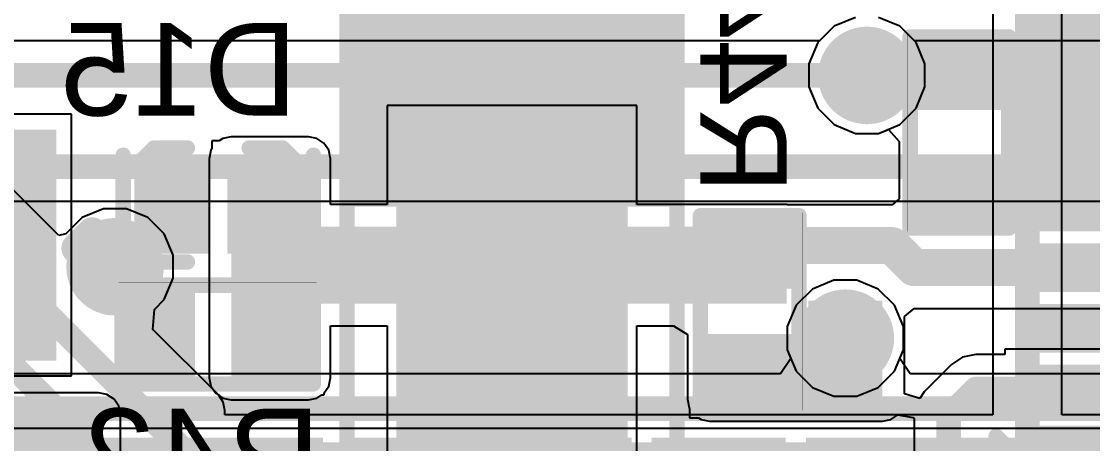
# Model space of a CAD drawing. Header units: inches. Extents: x 90 to 149.8, y 48.7 to 115.2.
# Drawn here: x 114.27 to 123.09, y 66.06 to 69.53 of the extents above; entities that cross this region are included whole.
import ezdxf

# ---------------------------------------------------------------- set-up
doc = ezdxf.new("R2010")
doc.units = ezdxf.units.IN
for name, color, linetype in [('Bottom Layer', 5, 'Continuous'), ('Bottom Overlay', 54, 'Continuous'), ('Bottom Paste', 16, 'Continuous'), ('Bottom Solder', 6, 'Continuous'), ('Layer 1', 16, 'Continuous'), ('Layer 2', 76, 'Continuous'), ('Top Layer', 1, 'Continuous'), ('Top Solder', 216, 'Continuous'), ('Via Holes', 16, 'Continuous')]:
    doc.layers.add(name, color=color, linetype=linetype)
doc.styles.add('Arial', font='', dxfattribs={"height": 0.2})
doc.styles.get('Arial').set_extended_font_data('Arial')

msp = doc.modelspace()

# ---------------------------------------------------------------- hatches: boundary and pattern name
at = {"layer": 'Bottom Layer'}
for points in [[(122.5042, 67.8434), (124.0028, 67.8434), (124.0028, 69.8246), (122.5042, 69.8246)], [(121.6787, 69.3166), (122.3137, 69.3166), (122.3137, 68.8594), (121.6787, 68.8594)], [(119.1632, 68.6616), (119.1632, 66.1616), (117.4632, 66.1616), (117.4632, 68.6616)], [(114.5101, 68.591), (114.5101, 66.791), (112.5101, 66.791), (112.5101, 68.591)], [(115.37, 68.3712), (115.77, 68.3712), (115.77, 67.6712), (115.37, 67.6712)], [(116.0018, 66.5988), (116.6368, 66.5988), (116.6368, 68.4022), (116.0018, 68.4022)], [(116.02, 68.3712), (116.42, 68.3712), (116.42, 67.6712), (116.02, 67.6712)], [(121.6787, 68.3768), (122.3137, 68.3768), (122.3137, 67.9196), (121.6787, 67.9196)], [(121.9962, 67.9196), (124.0028, 67.9196), (124.0028, 68.3768), (121.9962, 68.3768)], [(122.5474, 68.1552), (123.9974, 68.1552), (123.9974, 67.8552), (122.5474, 67.8552)], [(116.0018, 67.2084), (120.5738, 67.2084), (120.5738, 67.8434), (116.0018, 67.8434)], [(120.5865, 67.3862), (119.9515, 67.3862), (119.9515, 67.8434), (120.5865, 67.8434)], [(122.5474, 67.6552), (123.9974, 67.6552), (123.9974, 67.3552), (122.5474, 67.3552)], [(115.6492, 67.2719), (115.6492, 66.6369), (115.192, 66.6369), (115.192, 67.2719)], [(116.589, 67.2719), (116.589, 66.6369), (116.1318, 66.6369), (116.1318, 67.2719)], [(120.7516, 66.9544), (121.3612, 66.9544), (121.3612, 67.2338), (120.7516, 67.2338)], [(122.5474, 67.1552), (123.9974, 67.1552), (123.9974, 66.8552), (122.5474, 66.8552)], [(119.9388, 66.421), (121.3612, 66.421), (121.3612, 66.9544), (119.9388, 66.9544)], [(120.5865, 66.4464), (119.9515, 66.4464), (119.9515, 66.9036), (120.5865, 66.9036)], [(122.5474, 66.6552), (123.9974, 66.6552), (123.9974, 66.3552), (122.5474, 66.3552)], [(111.7346, 64.2112), (114.9096, 64.2112), (114.9096, 66.294), (111.7346, 66.294)], [(122.5474, 66.1552), (123.9974, 66.1552), (123.9974, 65.8552), (122.5474, 65.8552)]]:
    msp.add_hatch(color=5, dxfattribs=at).paths.add_polyline_path(points)
h = msp.add_hatch(color=5, dxfattribs=at)
edge = h.paths.add_edge_path()
edge.add_arc((121.2342, 69.088), 0.3, 0, 360)
h = msp.add_hatch(color=5, dxfattribs=at)
edge = h.paths.add_edge_path()
edge.add_arc((115.0457, 67.5124), 0.3, 0, 360)
h = msp.add_hatch(color=5, dxfattribs=at)
edge = h.paths.add_edge_path()
edge.add_arc((121.0564, 66.9242), 0.3, 0, 360)
at = {"layer": 'Bottom Overlay'}
for points in [[(122.5992, 68.8091), (123.7662, 68.8091), (123.7662, 71.6526), (122.5992, 71.6526)], [(116.8913, 69.8566), (116.8913, 68.6896), (119.7349, 68.6896), (119.7349, 69.8566)], [(116.8913, 68.7116), (116.8913, 68.0076), (117.3892, 68.0076), (117.3892, 68.7116)], [(119.2372, 68.7116), (119.2372, 68.0076), (119.7351, 68.0076), (119.7351, 68.7116)]]:
    msp.add_hatch(color=54, dxfattribs=at).paths.add_polyline_path(points)
at = {"layer": 'Bottom Paste'}
for points in [[(121.6787, 69.3166), (122.3137, 69.3166), (122.3137, 68.8594), (121.6787, 68.8594)], [(119.1632, 68.6616), (119.1632, 66.1616), (117.4632, 66.1616), (117.4632, 68.6616)], [(114.5101, 68.591), (114.5101, 66.791), (112.5101, 66.791), (112.5101, 68.591)], [(115.37, 68.3712), (115.77, 68.3712), (115.77, 67.6712), (115.37, 67.6712)], [(116.02, 68.3712), (116.42, 68.3712), (116.42, 67.6712), (116.02, 67.6712)], [(121.6787, 68.3768), (122.3137, 68.3768), (122.3137, 67.9196), (121.6787, 67.9196)], [(122.5474, 68.1552), (123.9974, 68.1552), (123.9974, 67.8552), (122.5474, 67.8552)], [(120.5865, 67.3862), (119.9515, 67.3862), (119.9515, 67.8434), (120.5865, 67.8434)], [(122.5474, 67.6552), (123.9974, 67.6552), (123.9974, 67.3552), (122.5474, 67.3552)], [(115.6492, 67.2719), (115.6492, 66.6369), (115.192, 66.6369), (115.192, 67.2719)], [(116.589, 67.2719), (116.589, 66.6369), (116.1318, 66.6369), (116.1318, 67.2719)], [(122.5474, 67.1552), (123.9974, 67.1552), (123.9974, 66.8552), (122.5474, 66.8552)], [(120.5865, 66.4464), (119.9515, 66.4464), (119.9515, 66.9036), (120.5865, 66.9036)], [(122.5474, 66.6552), (123.9974, 66.6552), (123.9974, 66.3552), (122.5474, 66.3552)], [(122.5474, 66.1552), (123.9974, 66.1552), (123.9974, 65.8552), (122.5474, 65.8552)]]:
    msp.add_hatch(color=16, dxfattribs=at).paths.add_polyline_path(points)
at = {"layer": 'Bottom Solder'}
h = msp.add_hatch(color=6, dxfattribs=at)
edge = h.paths.add_edge_path()
edge.add_arc((121.2342, 69.088), 0.4016, 0, 360)
for points in [[(121.6237, 69.3716), (122.3687, 69.3716), (122.3687, 68.8044), (121.6237, 68.8044)], [(119.2648, 68.7632), (119.2648, 66.06), (117.3616, 66.06), (117.3616, 68.7632)], [(114.5609, 68.6418), (114.5609, 66.7402), (112.4593, 66.7402), (112.4593, 68.6418)], [(115.3192, 68.422), (115.8208, 68.422), (115.8208, 67.6204), (115.3192, 67.6204)], [(115.9692, 68.422), (116.4708, 68.422), (116.4708, 67.6204), (115.9692, 67.6204)], [(121.6237, 68.4318), (122.3687, 68.4318), (122.3687, 67.8646), (121.6237, 67.8646)], [(122.4974, 68.2052), (124.0474, 68.2052), (124.0474, 67.8052), (122.4974, 67.8052)], [(120.6415, 67.3312), (119.8965, 67.3312), (119.8965, 67.8984), (120.6415, 67.8984)], [(122.4974, 67.7052), (124.0474, 67.7052), (124.0474, 67.3052), (122.4974, 67.3052)], [(115.7042, 67.3269), (115.7042, 66.5819), (115.137, 66.5819), (115.137, 67.3269)], [(116.644, 67.3269), (116.644, 66.5819), (116.0768, 66.5819), (116.0768, 67.3269)], [(122.4974, 67.2052), (124.0474, 67.2052), (124.0474, 66.8052), (122.4974, 66.8052)], [(120.6415, 66.3914), (119.8965, 66.3914), (119.8965, 66.9586), (120.6415, 66.9586)], [(122.4974, 66.7052), (124.0474, 66.7052), (124.0474, 66.3052), (122.4974, 66.3052)], [(122.4974, 66.2052), (124.0474, 66.2052), (124.0474, 65.8052), (122.4974, 65.8052)], [(114.5609, 66.1018), (114.5609, 64.2002), (112.4593, 64.2002), (112.4593, 66.1018)]]:
    msp.add_hatch(color=6, dxfattribs=at).paths.add_polyline_path(points)
h = msp.add_hatch(color=6, dxfattribs=at)
edge = h.paths.add_edge_path()
edge.add_arc((115.0457, 67.5124), 0.4016, 0, 360)
h = msp.add_hatch(color=6, dxfattribs=at)
edge = h.paths.add_edge_path()
edge.add_arc((121.0564, 66.9242), 0.4016, 0, 360)
at = {"layer": 'Layer 1'}
h = msp.add_hatch(color=16, dxfattribs=at)
edge = h.paths.add_edge_path()
edge.add_arc((121.2342, 69.088), 0.3, 0, 360)
h = msp.add_hatch(color=16, dxfattribs=at)
edge = h.paths.add_edge_path()
edge.add_arc((115.0457, 67.5124), 0.3, 0, 360)
h = msp.add_hatch(color=16, dxfattribs=at)
edge = h.paths.add_edge_path()
edge.add_arc((121.0564, 66.9242), 0.3, 0, 360)
at = {"layer": 'Layer 2'}
h = msp.add_hatch(color=76, dxfattribs=at)
edge = h.paths.add_edge_path()
edge.add_arc((121.2342, 69.088), 0.3, 0, 360)
h = msp.add_hatch(color=76, dxfattribs=at)
edge = h.paths.add_edge_path()
edge.add_arc((115.0457, 67.5124), 0.3, 0, 360)
h = msp.add_hatch(color=76, dxfattribs=at)
edge = h.paths.add_edge_path()
edge.add_arc((121.0564, 66.9242), 0.3, 0, 360)
at = {"layer": 'Top Layer'}
h = msp.add_hatch(color=1, dxfattribs=at)
edge = h.paths.add_edge_path()
edge.add_arc((121.2342, 69.088), 0.3, 0, 360)
h = msp.add_hatch(color=1, dxfattribs=at)
edge = h.paths.add_edge_path()
edge.add_arc((115.0457, 67.5124), 0.3, 0, 360)
h = msp.add_hatch(color=1, dxfattribs=at)
edge = h.paths.add_edge_path()
edge.add_arc((121.0564, 66.9242), 0.3, 0, 360)
at = {"layer": 'Top Solder'}
h = msp.add_hatch(color=216, dxfattribs=at)
edge = h.paths.add_edge_path()
edge.add_arc((121.2342, 69.088), 0.4016, 0, 360)
h = msp.add_hatch(color=216, dxfattribs=at)
edge = h.paths.add_edge_path()
edge.add_arc((115.0457, 67.5124), 0.4016, 0, 360)
h = msp.add_hatch(color=216, dxfattribs=at)
edge = h.paths.add_edge_path()
edge.add_arc((121.0564, 66.9242), 0.4016, 0, 360)
for points in [[(114.3834, 64.4016), (114.3834, 66.1048), (115.4866, 66.1048), (115.4866, 64.4016)], [(115.6534, 64.4016), (115.6534, 66.1048), (116.7566, 66.1048), (116.7566, 64.4016)], [(116.9234, 64.4016), (116.9234, 66.1048), (118.0266, 66.1048), (118.0266, 64.4016)], [(118.1934, 64.4016), (118.1934, 66.1048), (119.2966, 66.1048), (119.2966, 64.4016)], [(119.4634, 64.4016), (119.4634, 66.1048), (120.5666, 66.1048), (120.5666, 64.4016)], [(120.7334, 64.4016), (120.7334, 66.1048), (121.8366, 66.1048), (121.8366, 64.4016)], [(122.0034, 64.4016), (122.0034, 66.1048), (123.1066, 66.1048), (123.1066, 64.4016)]]:
    msp.add_hatch(color=216, dxfattribs=at).paths.add_polyline_path(points)
at = {"layer": 'Via Holes'}
h = msp.add_hatch(color=7, dxfattribs=at)
edge = h.paths.add_edge_path()
edge.add_arc((121.2342, 69.088), 0.15, 0, 360)
h = msp.add_hatch(color=7, dxfattribs=at)
edge = h.paths.add_edge_path()
edge.add_arc((115.0457, 67.5124), 0.15, 0, 360)
h = msp.add_hatch(color=7, dxfattribs=at)
edge = h.paths.add_edge_path()
edge.add_arc((121.0564, 66.9242), 0.15, 0, 360)

# ---------------------------------------------------------------- linework, layer by layer
at = {"layer": 'Bottom Layer'}
for p, q in [((120.9635, 69.4931), (120.8291, 69.3587)), ((121.1392, 69.5658), (120.9635, 69.4931)), ((120.8291, 69.3587), (120.7564, 69.183)), ((120.7564, 69.183), (120.7564, 68.993)), ((120.7564, 68.993), (120.8291, 68.8173)), ((119.341, 68.8394), (117.2854, 68.8394)), ((117.2854, 68.8394), (117.2854, 68.0247)), ((119.341, 68.0247), (119.341, 68.8394)), ((120.8291, 68.8173), (120.9635, 68.6829)), ((114.6879, 68.7688), (112.3323, 68.7688)), ((114.6879, 66.6132), (114.6879, 68.7688)), ((120.9635, 68.6829), (121.1392, 68.6102)), ((121.1392, 68.6102), (121.3292, 68.6102)), ((121.3292, 68.6102), (121.4109, 68.644)), ((121.4109, 68.644), (121.5009, 68.5438)), ((115.9015, 68.549), (115.8422, 68.549)), ((115.8422, 68.549), (115.8422, 68.4834)), ((115.9324, 68.5697), (115.9015, 68.549)), ((116.0018, 68.5835), (115.9324, 68.5697)), ((116.6368, 68.5835), (116.0018, 68.5835)), ((116.7062, 68.5697), (116.6368, 68.5835)), ((116.765, 68.5304), (116.7062, 68.5697)), ((116.8043, 68.4716), (116.765, 68.5304)), ((121.5009, 68.5438), (121.5009, 68.0716)), ((115.8343, 68.4716), (115.8205, 68.4022)), ((115.8422, 68.4834), (115.8343, 68.4716)), ((116.8181, 68.4022), (116.8043, 68.4716)), ((115.8205, 68.4022), (115.8205, 67.8434)), ((116.8181, 68.0247), (116.8181, 68.4022)), ((121.5009, 68.0716), (121.4419, 68.0232)), ((117.2854, 68.0247), (116.8181, 68.0247)), ((120.5738, 68.0247), (119.341, 68.0247)), ((120.5814, 68.0232), (120.5738, 68.0247)), ((121.4419, 68.0232), (120.5814, 68.0232)), ((115.8205, 67.8434), (115.8205, 66.5988)), ((121.5425, 67.1023), (121.6232, 67.1685)), ((121.5425, 66.4668), (121.5425, 67.1023)), ((121.6232, 67.1685), (123.2724, 67.1685)), ((116.8181, 66.5988), (116.8181, 67.0271)), ((116.8181, 67.0271), (117.2854, 67.0271)), ((117.2854, 67.0271), (117.2854, 65.9838)), ((119.341, 65.9838), (119.341, 67.0271)), ((119.341, 67.0271), (119.6425, 67.0271)), ((119.6425, 67.0271), (119.7575, 66.9544)), ((119.7575, 66.9544), (119.7575, 66.421)), ((124.1752, 66.833), (122.3696, 66.833)), ((122.3696, 66.833), (122.3696, 66.7901)), ((122.0222, 66.7684), (121.9298, 66.7066)), ((122.1312, 66.7901), (122.0222, 66.7684)), ((122.3696, 66.7901), (122.1312, 66.7901)), ((122.1312, 66.7901), (122.1312, 66.7901)), ((121.9298, 66.7066), (121.7059, 66.4827)), ((121.9298, 66.7066), (121.9298, 66.7066)), ((112.3323, 66.6132), (114.6879, 66.6132)), ((115.8205, 66.5988), (115.8343, 66.5294)), ((116.8043, 66.5294), (116.8181, 66.5988)), ((115.8343, 66.5294), (115.8736, 66.4706)), ((116.7668, 66.4734), (116.8043, 66.5294)), ((121.7059, 66.4827), (121.6695, 66.4283)), ((114.9096, 66.4753), (111.7346, 66.4753)), ((114.979, 66.4615), (114.9096, 66.4753)), ((115.0378, 66.4222), (114.979, 66.4615)), ((115.0771, 66.3634), (115.0378, 66.4222)), ((115.8736, 66.4706), (115.9324, 66.4313)), ((115.9324, 66.4313), (116.0018, 66.4175)), ((116.0018, 66.4175), (116.6368, 66.4175)), ((116.6368, 66.4175), (116.7062, 66.4313)), ((116.7062, 66.4313), (116.7478, 66.4591)), ((116.7478, 66.4591), (116.7668, 66.4591)), ((116.7668, 66.4591), (116.7668, 66.4734)), ((119.7575, 66.421), (119.7713, 66.3516)), ((121.6695, 66.4283), (121.5425, 66.4668)), ((115.0909, 66.294), (115.0771, 66.3634)), ((119.7713, 66.3516), (119.7737, 66.3481)), ((119.7737, 66.3481), (119.7737, 66.2686)), ((115.0909, 65.3323), (115.0909, 66.294)), ((119.7737, 66.2686), (119.8469, 66.2686)), ((119.8469, 66.2686), (119.8694, 66.2535)), ((119.8694, 66.2535), (119.9388, 66.2397)), ((119.9388, 66.2397), (121.3612, 66.2397)), ((121.3612, 66.2397), (121.4306, 66.2535)), ((121.4306, 66.2535), (121.4894, 66.2928)), ((121.4894, 66.2928), (121.6108, 66.2714)), ((121.6108, 66.2714), (121.6224, 66.2633)), ((121.6224, 66.2633), (121.6224, 65.7479))]:
    msp.add_line(p, q, dxfattribs=at)
for points, const_width in [([(121.2342, 69.088), (121.9962, 69.088)], 0.3048), ([(120.269, 67.5052), (120.4296, 67.6658)], 0.3048), ([(120.4296, 67.6865), (121.4419, 67.6865)], 0.3048), ([(120.4296, 67.6658), (120.4296, 67.6865)], 0.3048), ([(121.4419, 67.6865), (121.6232, 67.5052)], 0.3048), ([(118.3132, 67.4116), (118.4068, 67.5052)], 0.3048), ([(118.4068, 67.5052), (120.269, 67.5052)], 0.3048), ([(121.6232, 67.5052), (123.2724, 67.5052)], 0.3048), ([(121.9073, 66.2813), (122.1312, 66.5052)], 0.2032), ([(122.1312, 66.5052), (123.2724, 66.5052)], 0.2032), ([(121.9073, 65.2526), (121.9073, 66.2813)], 0.2032)]:
    msp.add_lwpolyline(points, dxfattribs=dict(at, const_width=const_width))
for points, const_width in [([(121.158, 69.088, 1), (121.3104, 69.088, 1)], 0.1524), ([(121.92, 69.088, 1), (122.0724, 69.088, 1)], 0.1524), ([(120.3534, 67.6865, 1), (120.5058, 67.6865, 1)], 0.1524), ([(120.3534, 67.6865, 1), (120.5058, 67.6865, 1)], 0.1524), ([(120.3534, 67.6658, 1), (120.5058, 67.6658, 1)], 0.1524), ([(120.3534, 67.6658, 1), (120.5058, 67.6658, 1)], 0.1524), ([(121.3657, 67.6865, 1), (121.5181, 67.6865, 1)], 0.1524), ([(121.3657, 67.6865, 1), (121.5181, 67.6865, 1)], 0.1524), ([(118.3306, 67.5052, 1), (118.483, 67.5052, 1)], 0.1524), ([(118.3306, 67.5052, 1), (118.483, 67.5052, 1)], 0.1524), ([(120.1928, 67.5052, 1), (120.3452, 67.5052, 1)], 0.1524), ([(120.1928, 67.5052, 1), (120.3452, 67.5052, 1)], 0.1524), ([(121.547, 67.5052, 1), (121.6994, 67.5052, 1)], 0.1524), ([(121.547, 67.5052, 1), (121.6994, 67.5052, 1)], 0.1524), ([(118.237, 67.4116, 1), (118.3894, 67.4116, 1)], 0.1524), ([(122.0804, 66.5052, 1), (122.182, 66.5052, 1)], 0.1016), ([(122.0804, 66.5052, 1), (122.182, 66.5052, 1)], 0.1016), ([(121.8565, 66.2813, 1), (121.9581, 66.2813, 1)], 0.1016), ([(121.8565, 66.2813, 1), (121.9581, 66.2813, 1)], 0.1016)]:
    msp.add_lwpolyline(points, format="xyb", close=True, dxfattribs=dict(at, const_width=const_width))
at = {"layer": 'Bottom Overlay'}
for points, const_width in [([(121.5898, 67.8307), (121.5898, 69.4055)], 0.127), ([(121.5898, 69.4055), (122.4026, 69.4055)], 0.127), ([(121.5644, 67.8053), (121.5644, 69.4309)], 0.00323), ([(122.4026, 67.8307), (122.4026, 69.4055)], 0.127), ([(115.2666, 68.3903), (115.3667, 68.4904)], 0.127), ([(115.3667, 68.4904), (115.641, 68.4904)], 0.127), ([(116.149, 68.4904), (116.4233, 68.4904)], 0.127), ([(116.4233, 68.4904), (116.5233, 68.3903)], 0.127), ([(115.112, 67.6712), (115.112, 68.4312)], 0.127), ([(115.2666, 67.6521), (115.2666, 68.3903)], 0.127), ([(116.5233, 67.6521), (116.5233, 68.3903)], 0.127), ([(116.6779, 67.6712), (116.6779, 68.4312)], 0.127), ([(116.9555, 63.3504), (116.9555, 68.0697)], 0.127), ([(119.6709, 63.3504), (119.6709, 68.0697)], 0.127), ([(119.8626, 67.9323), (120.6754, 67.9323)], 0.127), ([(119.8626, 66.3575), (119.8626, 67.9323)], 0.127), ([(120.6754, 66.3575), (120.6754, 67.9323)], 0.127), ([(114.7307, 67.6656), (114.8577, 67.7926)], 0.254), ([(114.8577, 67.5386), (114.8577, 67.7926)], 0.254), ([(120.7008, 66.3321), (120.7008, 67.9577)], 0.00323), ([(121.5898, 67.8307), (122.4026, 67.8307)], 0.127), ([(114.7307, 67.6656), (114.8577, 67.5386)], 0.254), ([(115.2666, 67.6521), (115.3667, 67.552)], 0.127), ([(116.4233, 67.552), (116.5233, 67.6521)], 0.127), ([(115.3667, 67.552), (115.3966, 67.552)], 0.127), ([(115.3966, 67.552), (115.641, 67.552)], 0.127), ([(116.149, 67.552), (116.3933, 67.552)], 0.127), ([(116.3933, 67.552), (116.4233, 67.552)], 0.127), ([(115.1031, 67.3608), (116.6779, 67.3608)], 0.127), ([(115.1031, 66.548), (115.1031, 67.3608)], 0.127), ([(115.0777, 67.3862), (116.7033, 67.3862)], 0.00323), ([(116.6779, 66.548), (116.6779, 67.3608)], 0.127), ([(115.1031, 66.548), (116.6779, 66.548)], 0.127), ([(119.8626, 66.3575), (120.6754, 66.3575)], 0.127), ([(122.2974, 65.8622), (122.2974, 66.1162)], 0.127), ([(122.2974, 66.1162), (122.4244, 65.9892)], 0.127)]:
    msp.add_lwpolyline(points, dxfattribs=dict(at, const_width=const_width))
for points, const_width in [([(121.558, 69.4055, 1), (121.6215, 69.4055, 1)], 0.0635), ([(121.558, 69.4055, 1), (121.6215, 69.4055, 1)], 0.0635), ([(121.5636, 69.4309, 1), (121.5652, 69.4309, 1)], 0.00161), ([(122.3709, 69.4055, 1), (122.4343, 69.4055, 1)], 0.0635), ([(122.3709, 69.4055, 1), (122.4343, 69.4055, 1)], 0.0635), ([(115.3349, 68.4904, 1), (115.3984, 68.4904, 1)], 0.0635), ([(115.3349, 68.4904, 1), (115.3984, 68.4904, 1)], 0.0635), ([(115.6092, 68.4904, 1), (115.6727, 68.4904, 1)], 0.0635), ([(116.1172, 68.4904, 1), (116.1807, 68.4904, 1)], 0.0635), ([(116.3916, 68.4904, 1), (116.4551, 68.4904, 1)], 0.0635), ([(116.3916, 68.4904, 1), (116.4551, 68.4904, 1)], 0.0635), ([(115.0803, 68.4312, 1), (115.1438, 68.4312, 1)], 0.0635), ([(115.2349, 68.3903, 1), (115.2984, 68.3903, 1)], 0.0635), ([(115.2349, 68.3903, 1), (115.2984, 68.3903, 1)], 0.0635), ([(116.4916, 68.3903, 1), (116.5551, 68.3903, 1)], 0.0635), ([(116.4916, 68.3903, 1), (116.5551, 68.3903, 1)], 0.0635), ([(116.6462, 68.4312, 1), (116.7097, 68.4312, 1)], 0.0635), ([(116.9237, 68.0697, 1), (116.9872, 68.0697, 1)], 0.0635), ([(119.6392, 68.0697, 1), (119.7027, 68.0697, 1)], 0.0635), ([(119.8308, 67.9323, 1), (119.8944, 67.9323, 1)], 0.0635), ([(119.8308, 67.9323, 1), (119.8944, 67.9323, 1)], 0.0635), ([(120.6436, 67.9323, 1), (120.7071, 67.9323, 1)], 0.0635), ([(120.6436, 67.9323, 1), (120.7071, 67.9323, 1)], 0.0635), ([(114.7942, 67.7926, 1), (114.9212, 67.7926, 1)], 0.127), ([(114.7942, 67.7926, 1), (114.9212, 67.7926, 1)], 0.127), ([(120.7, 67.9577, 1), (120.7016, 67.9577, 1)], 0.00161), ([(121.558, 67.8307, 1), (121.6215, 67.8307, 1)], 0.0635), ([(121.558, 67.8307, 1), (121.6215, 67.8307, 1)], 0.0635), ([(122.3709, 67.8307, 1), (122.4343, 67.8307, 1)], 0.0635), ([(122.3709, 67.8307, 1), (122.4343, 67.8307, 1)], 0.0635), ([(121.5636, 67.8053, 1), (121.5652, 67.8053, 1)], 0.00161), ([(114.6672, 67.6656, 1), (114.7942, 67.6656, 1)], 0.127), ([(114.6672, 67.6656, 1), (114.7942, 67.6656, 1)], 0.127), ([(115.0803, 67.6712, 1), (115.1438, 67.6712, 1)], 0.0635), ([(115.2349, 67.6521, 1), (115.2984, 67.6521, 1)], 0.0635), ([(115.2349, 67.6521, 1), (115.2984, 67.6521, 1)], 0.0635), ([(116.4916, 67.6521, 1), (116.5551, 67.6521, 1)], 0.0635), ([(116.4916, 67.6521, 1), (116.5551, 67.6521, 1)], 0.0635), ([(116.6462, 67.6712, 1), (116.7097, 67.6712, 1)], 0.0635), ([(114.7942, 67.5386, 1), (114.9212, 67.5386, 1)], 0.127), ([(114.7942, 67.5386, 1), (114.9212, 67.5386, 1)], 0.127), ([(115.3349, 67.552, 1), (115.3984, 67.552, 1)], 0.0635), ([(115.3349, 67.552, 1), (115.3984, 67.552, 1)], 0.0635), ([(115.3649, 67.552, 1), (115.4284, 67.552, 1)], 0.0635), ([(115.3649, 67.552, 1), (115.4284, 67.552, 1)], 0.0635), ([(115.6092, 67.552, 1), (115.6727, 67.552, 1)], 0.0635), ([(116.1172, 67.552, 1), (116.1807, 67.552, 1)], 0.0635), ([(116.3616, 67.552, 1), (116.4251, 67.552, 1)], 0.0635), ([(116.3616, 67.552, 1), (116.4251, 67.552, 1)], 0.0635), ([(116.3916, 67.552, 1), (116.4551, 67.552, 1)], 0.0635), ([(116.3916, 67.552, 1), (116.4551, 67.552, 1)], 0.0635), ([(115.0714, 67.3608, 1), (115.1349, 67.3608, 1)], 0.0635), ([(115.0714, 67.3608, 1), (115.1349, 67.3608, 1)], 0.0635), ([(115.0769, 67.3862, 1), (115.0786, 67.3862, 1)], 0.00161), ([(116.6462, 67.3608, 1), (116.7097, 67.3608, 1)], 0.0635), ([(116.6462, 67.3608, 1), (116.7097, 67.3608, 1)], 0.0635), ([(116.7025, 67.3862, 1), (116.7042, 67.3862, 1)], 0.00161), ([(115.0714, 66.548, 1), (115.1349, 66.548, 1)], 0.0635), ([(115.0714, 66.548, 1), (115.1349, 66.548, 1)], 0.0635), ([(116.6462, 66.548, 1), (116.7097, 66.548, 1)], 0.0635), ([(116.6462, 66.548, 1), (116.7097, 66.548, 1)], 0.0635), ([(119.8308, 66.3575, 1), (119.8944, 66.3575, 1)], 0.0635), ([(119.8308, 66.3575, 1), (119.8944, 66.3575, 1)], 0.0635), ([(120.6436, 66.3575, 1), (120.7071, 66.3575, 1)], 0.0635), ([(120.6436, 66.3575, 1), (120.7071, 66.3575, 1)], 0.0635), ([(120.7, 66.3321, 1), (120.7016, 66.3321, 1)], 0.00161), ([(122.2657, 66.1162, 1), (122.3292, 66.1162, 1)], 0.0635), ([(122.2657, 66.1162, 1), (122.3292, 66.1162, 1)], 0.0635)]:
    msp.add_lwpolyline(points, format="xyb", close=True, dxfattribs=dict(at, const_width=const_width))
at = {"layer": 'Layer 1'}
for p, q in [((120.9635, 69.4931), (120.8291, 69.3587)), ((121.1392, 69.5658), (120.9635, 69.4931)), ((121.5049, 69.4931), (121.3292, 69.5658)), ((121.6393, 69.3587), (121.5049, 69.4931)), ((120.8291, 69.3587), (120.7564, 69.183)), ((121.712, 69.183), (121.6393, 69.3587)), ((120.7564, 69.183), (120.7564, 68.993)), ((121.712, 68.993), (121.712, 69.183)), ((120.7564, 68.993), (120.8291, 68.8173)), ((121.6393, 68.8173), (121.712, 68.993)), ((120.8291, 68.8173), (120.9635, 68.6829)), ((121.5049, 68.6829), (121.6393, 68.8173)), ((120.9635, 68.6829), (121.1392, 68.6102)), ((121.1392, 68.6102), (121.3292, 68.6102)), ((121.3292, 68.6102), (121.5049, 68.6829)), ((120.9614, 67.402), (120.7857, 67.3293)), ((121.1514, 67.402), (120.9614, 67.402)), ((121.3271, 67.3293), (121.1514, 67.402)), ((120.7857, 67.3293), (120.6513, 67.1949)), ((121.4615, 67.1949), (121.3271, 67.3293)), ((120.6513, 67.1949), (120.5786, 67.0192)), ((121.5342, 67.0192), (121.4615, 67.1949)), ((120.5786, 67.0192), (120.5786, 66.8292)), ((121.5342, 66.8292), (121.5342, 67.0192)), ((120.6086, 66.7567), (120.5238, 66.6297)), ((120.5786, 66.8292), (120.6086, 66.7567)), ((121.5042, 66.7567), (121.5342, 66.8292)), ((121.589, 66.6297), (121.5042, 66.7567)), ((120.5238, 66.6297), (112.1574, 66.6297)), ((124.8418, 66.6297), (121.589, 66.6297))]:
    msp.add_line(p, q, dxfattribs=at)
at = {"layer": 'Layer 1', "const_width": 0.2032}
for points in [[(112.0394, 66.3448), (130.0988, 66.3448)], [(108.3056, 65.9638), (131.3434, 65.9638)]]:
    msp.add_lwpolyline(points, dxfattribs=at)
at = {"layer": 'Layer 2'}
for p, q in [((122.8399, 68.3768), (122.8399, 73.0762)), ((122.2701, 72.9582), (122.2701, 68.3768)), ((120.9635, 69.4931), (120.8291, 69.3587)), ((121.1392, 69.5658), (120.9635, 69.4931)), ((121.5049, 69.4931), (121.3292, 69.5658)), ((121.6393, 69.3587), (121.5049, 69.4931)), ((120.8291, 69.3587), (120.7564, 69.183)), ((121.712, 69.183), (121.6393, 69.3587)), ((120.7564, 69.183), (120.7564, 68.993)), ((121.712, 68.993), (121.712, 69.183)), ((120.7564, 68.993), (120.8291, 68.8173)), ((121.6393, 68.8173), (121.712, 68.993)), ((120.8291, 68.8173), (120.9635, 68.6829)), ((121.5049, 68.6829), (121.6393, 68.8173)), ((120.9635, 68.6829), (121.1392, 68.6102)), ((121.1392, 68.6102), (121.3292, 68.6102)), ((121.3292, 68.6102), (121.5049, 68.6829)), ((114.5813, 67.7712), (113.7666, 68.5859)), ((122.2701, 68.3768), (122.2701, 66.294)), ((122.8399, 66.294), (122.8399, 68.3768)), ((114.9506, 67.9902), (114.775, 67.9175)), ((115.1407, 67.9902), (114.9506, 67.9902)), ((115.3163, 67.9175), (115.1407, 67.9902)), ((114.775, 67.9175), (114.6406, 67.783)), ((115.4507, 67.783), (115.3163, 67.9175)), ((114.6406, 67.783), (114.5813, 67.7712)), ((115.5235, 67.6074), (115.4507, 67.783)), ((115.5235, 67.4174), (115.5235, 67.6074)), ((115.4507, 67.2417), (115.5235, 67.4174)), ((115.3705, 67.1616), (115.4507, 67.2417)), ((115.3558, 66.9967), (115.3705, 67.1616)), ((115.8959, 66.4566), (115.3558, 66.9967)), ((115.9352, 66.3978), (115.8959, 66.4566)), ((115.949, 66.3284), (115.9352, 66.3978)), ((115.949, 66.294), (115.949, 66.3284)), ((122.2701, 66.294), (115.949, 66.294)), ((132.8674, 66.294), (122.8399, 66.294))]:
    msp.add_line(p, q, dxfattribs=at)
at = {"layer": 'Layer 2', "const_width": 0.2032}
for points in [[(122.555, 68.3768), (122.555, 73.0762)], [(111.3282, 70.2818), (117.2327, 64.3773)], [(111.2266, 69.6722), (116.8389, 64.0599)], [(111.0234, 69.1642), (116.0526, 64.135)], [(122.555, 64.3773), (122.555, 68.3768)]]:
    msp.add_lwpolyline(points, dxfattribs=at)
at = {"layer": 'Layer 2', "const_width": 0.1016}
msp.add_lwpolyline([(122.5042, 68.3768, 1), (122.6058, 68.3768, 1)], format="xyb", close=True, dxfattribs=at)
msp.add_lwpolyline([(122.5042, 68.3768, 1), (122.6058, 68.3768, 1)], format="xyb", close=True, dxfattribs=at)
at = {"layer": 'Top Layer'}
for p, q in [((120.9635, 69.4931), (120.8434, 69.3729)), ((121.1392, 69.5658), (120.9635, 69.4931)), ((121.5049, 69.4931), (121.3292, 69.5658)), ((121.625, 69.3729), (121.5049, 69.4931)), ((120.8434, 69.3729), (109.846, 69.3729)), ((125.312, 69.3729), (121.625, 69.3729)), ((109.5896, 68.0525), (124.0898, 68.0525)), ((120.9614, 67.402), (120.7857, 67.3293)), ((121.1514, 67.402), (120.9614, 67.402)), ((121.3271, 67.3293), (121.1514, 67.402)), ((120.7857, 67.3293), (120.6513, 67.1949)), ((121.4615, 67.1949), (121.3271, 67.3293)), ((120.6513, 67.1949), (120.5786, 67.0192)), ((121.5342, 67.0192), (121.4615, 67.1949)), ((120.5786, 67.0192), (120.5786, 66.8292)), ((121.5342, 66.8292), (121.5342, 67.0192)), ((120.5786, 66.8292), (120.6513, 66.6535)), ((121.4615, 66.6535), (121.5342, 66.8292)), ((120.6513, 66.6535), (120.7857, 66.5191)), ((121.3271, 66.5191), (121.4615, 66.6535)), ((120.7857, 66.5191), (120.9614, 66.4464)), ((121.1514, 66.4464), (121.3271, 66.5191)), ((120.9614, 66.4464), (121.1514, 66.4464)), ((114.2928, 66.181), (113.0372, 66.181)), ((114.3072, 66.181), (114.2928, 66.181)), ((114.2928, 66.181), (114.2928, 66.181)), ((115.4502, 66.181), (114.3072, 66.181)), ((114.3072, 66.181), (114.3072, 66.181)), ((115.5628, 66.181), (115.4502, 66.181)), ((115.5772, 66.181), (115.5628, 66.181)), ((115.5628, 66.181), (115.5628, 66.181)), ((116.7202, 66.181), (115.5772, 66.181)), ((115.5772, 66.181), (115.5772, 66.181)), ((116.8472, 66.181), (116.7202, 66.181)), ((116.9598, 66.181), (116.8472, 66.181)), ((117.9902, 66.181), (116.9598, 66.181)), ((118.1172, 66.181), (117.9902, 66.181)), ((118.2298, 66.181), (118.1172, 66.181)), ((119.2602, 66.181), (118.2298, 66.181)), ((119.3872, 66.181), (119.2602, 66.181)), ((119.4998, 66.181), (119.3872, 66.181)), ((120.5302, 66.181), (119.4998, 66.181)), ((120.6572, 66.181), (120.5302, 66.181)), ((120.7698, 66.181), (120.6572, 66.181)), ((121.8002, 66.181), (120.7698, 66.181)), ((121.9272, 66.181), (121.8002, 66.181)), ((122.0398, 66.181), (121.9272, 66.181)), ((123.0702, 66.181), (122.0398, 66.181)), ((123.1972, 66.181), (123.0702, 66.181))]:
    msp.add_line(p, q, dxfattribs=at)
at = {"layer": 'Top Layer', "const_width": 0.2032}
for points in [[(109.728, 69.088), (121.2342, 69.088)], [(121.2342, 69.088), (125.312, 69.088)], [(109.5896, 68.3374), (124.4806, 68.3374)]]:
    msp.add_lwpolyline(points, dxfattribs=at)
at = {"layer": 'Top Layer', "const_width": 0.1016}
msp.add_lwpolyline([(121.1834, 69.088, 1), (121.285, 69.088, 1)], format="xyb", close=True, dxfattribs=at)
msp.add_lwpolyline([(121.1834, 69.088, 1), (121.285, 69.088, 1)], format="xyb", close=True, dxfattribs=at)

# ---------------------------------------------------------------- texts
at = {"layer": 'Bottom Overlay', "style": 'Arial', "text_generation_flag": 2}
msp.add_text('R44', height=0.7112, rotation=270, dxfattribs=at).set_placement((119.8627, 68.1146))
for s, p in [('D15', (116.5476, 68.7579)), ('R42', (116.7381, 65.5829))]:
    msp.add_text(s, height=0.762, dxfattribs=at).set_placement(p)

doc.saveas('drawing.dxf')
